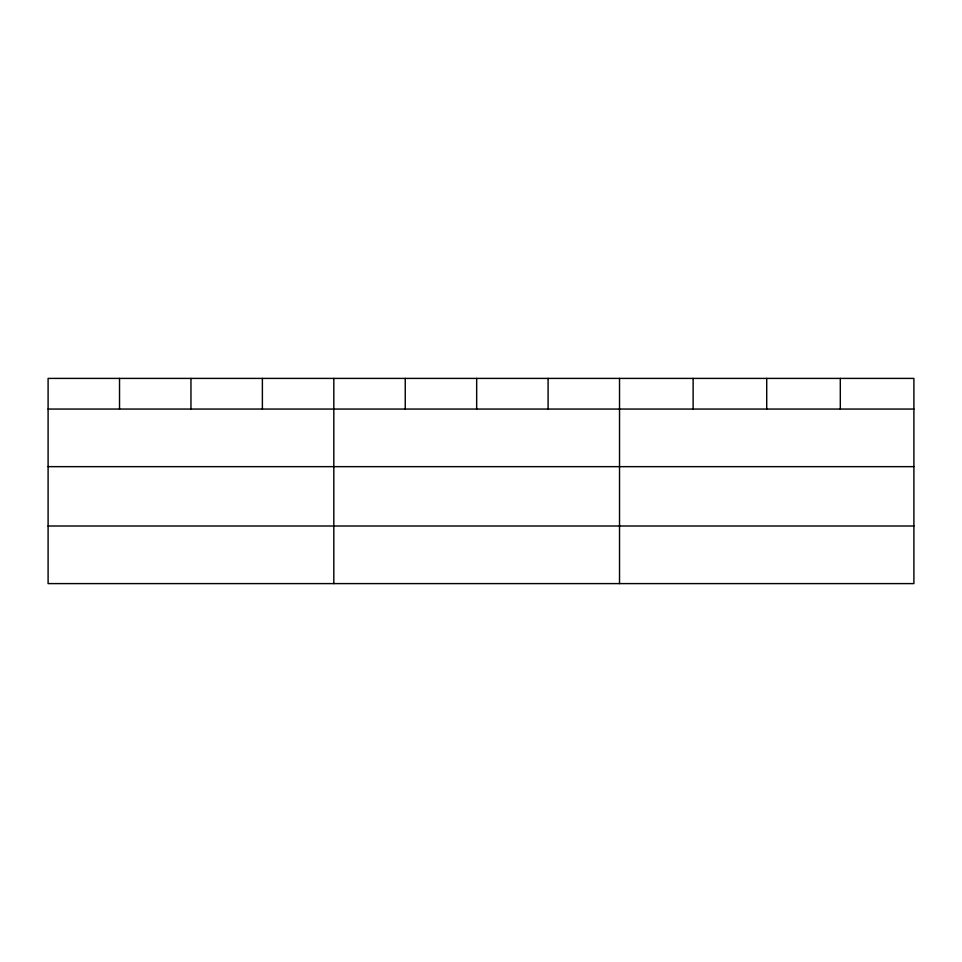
<?xml version="1.0" encoding="UTF-8"?>
<svg xmlns="http://www.w3.org/2000/svg" width="962" height="962" viewBox="0 0 962 962"><rect width="100%" height="100%" fill="white"/><g stroke="black" fill="none" stroke-linecap="round" stroke-linejoin="round"><path stroke-width="1.44" d="M913.9 466.654L913.9 378.403L48.1 378.403L48.1 583.597L913.9 583.597L913.9 466.654L48.1 466.654M48.1 409.054L913.9 409.054M48.1 525.998L913.9 525.998M840.307 378.403L840.307 409.054M766.714 378.403L766.714 409.054M693.121 378.403L693.121 409.054M619.528 378.403L619.528 583.597M548.099 378.403L548.099 409.054M476.671 378.403L476.671 409.054M405.242 378.403L405.242 409.054M333.814 378.403L333.814 583.597M262.385 378.403L262.385 409.054M190.957 378.403L190.957 409.054M119.528 378.403L119.528 409.054"/></g></svg>
